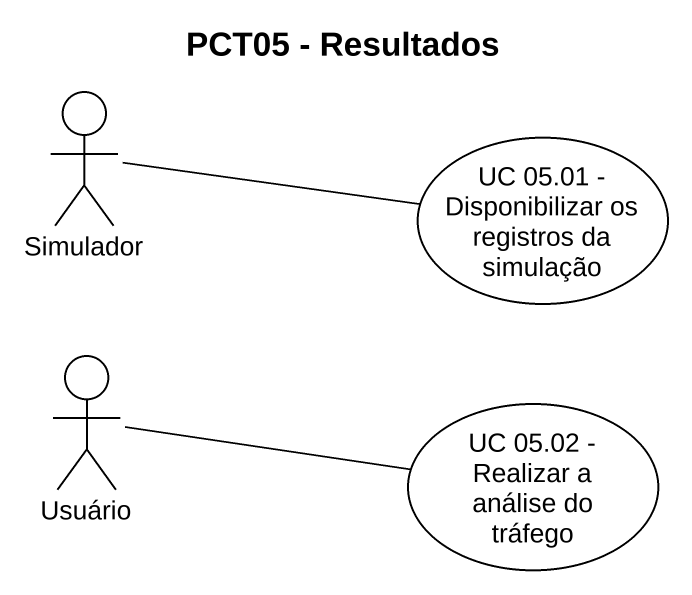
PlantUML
@startuml
title PCT05 - Resultados
actor Simulador
usecase "UC 05.01 - Disponibilizar os registros da simulação" as UC_05_01_Disponibilizar_os
actor Usuário
usecase "UC 05.02 - Realizar a análise do tráfego" as UC_05_02_Realizar_a_análise
Simulador -right- UC_05_01_Disponibilizar_os
Usuário -right- UC_05_02_Realizar_a_análise
@enduml
